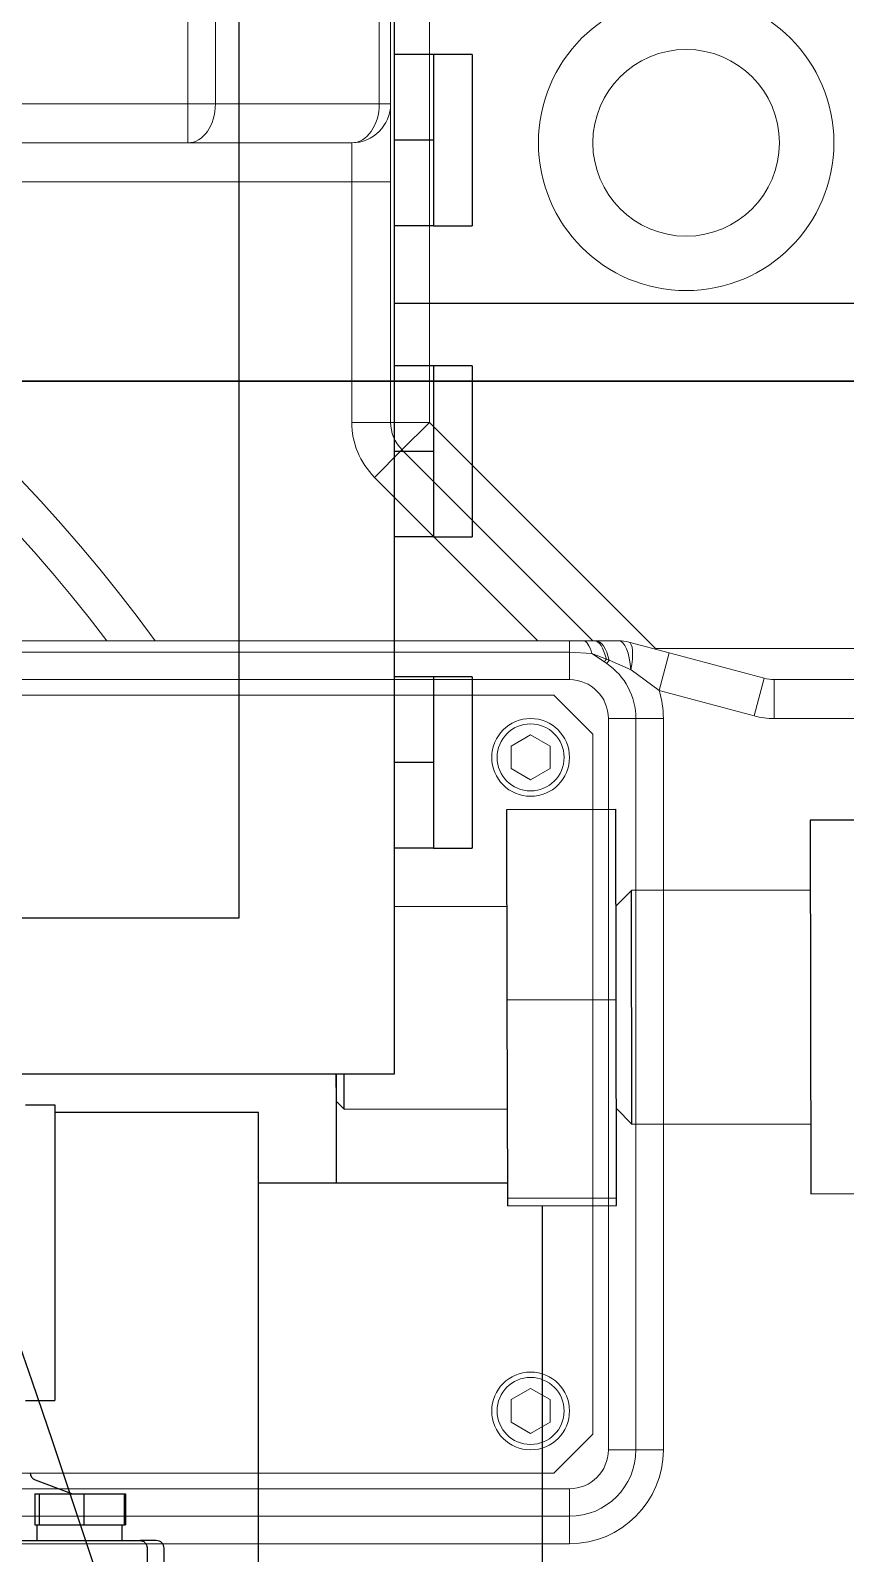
# Model space of a CAD drawing. Header units: millimetres. Extents: x 10462777 to 22643323, y 453826 to 1389191.
# Drawn here: x 11300263.6 to 11300368.4, y 584283.8 to 584479.5 of the extents above; entities that cross this region are included whole.
import ezdxf

# ---------------------------------------------------------------- set-up
doc = ezdxf.new("R2010")
doc.units = ezdxf.units.MM
doc.header["$LTSCALE"] = 200
doc.header["$MEASUREMENT"] = 0
for name, pattern in [('CENTER', [2, 1.25, -0.25, 0.25, -0.25]), ('CENTER2', [1.125, 0.75, -0.125, 0.125, -0.125]), ('PHANTOM', [2.5, 1.25, -0.25, 0.25, -0.25, 0.25, -0.25])]:
    doc.linetypes.add(name, pattern=pattern)
doc.layers.get('0').update_dxf_attribs({"linetype": 'CONTINUOUS'})
for name, color, linetype in [('1', 1, 'CENTER'), ('2', 2, 'CONTINUOUS'), ('205', 4, 'CONTINUOUS'), ('DV1_DEFAULT', 7, 'CONTINUOUS')]:
    doc.layers.add(name, color=color, linetype=linetype)
doc.layers.add('LAYOUT', color=8, linetype='CONTINUOUS', lineweight=25)

# ---------------------------------------------------------------- blocks, each defined once
blk = doc.blocks.new('r710ic')
at = {"layer": 'DV1_DEFAULT', "color": 7, "linetype": 'Continuous', "lineweight": 0}
for p, q in [((271916.37, 104468.7), (271916.37, 104497.63)), ((271920.37, 104483.95), (271920.37, 104494.63)), ((271925.37, 104494.63), (271925.37, 104483.95)), ((271925.37, 104483.95), (271920.37, 104483.95)), ((271916.93, 104470.44), (271920.2, 104482.65)), ((271925.03, 104481.36), (271920.2, 104482.65)), ((271925.03, 104481.36), (271921.76, 104469.15)), ((271915.54, 104465.26), (271916.93, 104470.44)), ((271921.76, 104469.15), (271916.93, 104470.44)), ((271887.3, 104439.63), (271916.37, 104468.7)), ((271921.76, 104469.15), (271919.13, 104465.54)), ((271925.37, 104469.7), (271925.37, 104466.16)), ((271925.37, 104469.7), (272019.37, 104469.7)), ((272019.37, 104469.7), (272019.37, 104466.16)), ((271919.13, 104465.54), (271917.88, 104462.72)), ((272019.37, 104466.16), (271925.37, 104466.16)), ((271925.37, 104462.63), (271925.37, 104466.16)), ((272019.37, 104466.16), (272019.37, 104462.63)), ((271915.37, 104461.03), (271915.37, 104463.97)), ((271917.73, 104462.37), (271917.03, 104460.52)), ((271917.88, 104462.72), (271917.73, 104462.37)), ((271917.88, 104462.72), (271918.31, 104462.43)), ((271918.31, 104462.43), (271918.1, 104462.11)), ((271925.37, 104462.63), (272019.37, 104462.63)), ((271890.83, 104436.09), (271915.37, 104460.63)), ((271915.37, 104460.77), (271915.37, 104461.03)), ((271915.37, 104459.36), (271915.37, 104460.77)), ((271917.03, 104460.52), (271916.83, 104457.63)), ((271918.1, 104462.11), (271917.03, 104460.52)), ((271927.37, 104460.63), (271922.37, 104455.63)), ((272017.37, 104460.63), (271927.37, 104460.63)), ((272022.37, 104455.63), (272017.37, 104460.63)), ((271915.37, 104457.63), (271915.37, 104459.36)), ((271916.83, 104457.63), (271915.37, 104457.63)), ((271915.37, 104337.63), (271915.37, 104457.63)), ((271920.37, 104457.63), (271916.83, 104457.63)), ((271916.83, 104457.63), (271916.83, 104337.63)), ((271920.37, 104337.63), (271920.37, 104457.63)), ((272027.9, 104457.63), (272024.37, 104457.63)), ((272024.37, 104457.63), (272024.37, 104337.63)), ((272027.9, 104337.63), (272027.9, 104457.63)), ((272031.44, 104457.63), (272027.9, 104457.63)), ((272031.44, 104457.63), (272031.44, 104337.63)), ((271922.37, 104455.63), (271922.37, 104339.63)), ((271928.92, 104455.13), (271927.48, 104452.63)), ((271931.81, 104455.13), (271928.92, 104455.13)), ((271933.25, 104452.63), (271931.81, 104455.13)), ((272012.92, 104455.13), (272011.48, 104452.63)), ((272015.81, 104455.13), (272012.92, 104455.13)), ((272017.25, 104452.63), (272015.81, 104455.13)), ((272022.37, 104339.63), (272022.37, 104455.63)), ((271915.37, 104453.56), (271894.37, 104432.56)), ((271927.48, 104452.63), (271928.92, 104450.13)), ((271931.81, 104450.13), (271933.25, 104452.63)), ((272011.48, 104452.63), (272012.92, 104450.13)), ((272015.81, 104450.13), (272017.25, 104452.63)), ((271928.92, 104450.13), (271931.81, 104450.13)), ((272012.92, 104450.13), (272015.81, 104450.13)), ((271818.37, 104439.63), (271887.3, 104439.63)), ((271887.3, 104439.63), (271890.83, 104436.09)), ((271887.3, 104439.63), (271887.3, 104434.63)), ((271894.37, 104432.56), (271890.83, 104436.09)), ((271756.37, 104434.63), (271846.37, 104434.63)), ((271846.37, 104433.16), (271756.37, 104433.16)), ((271846.37, 104433.16), (271846.37, 104434.63)), ((271856.37, 104434.63), (271846.37, 104434.63)), ((271846.37, 104412.09), (271846.37, 104433.16)), ((271856.37, 104429.63), (271856.37, 104434.63)), ((271856.37, 104434.63), (271887.3, 104434.63)), ((271887.3, 104429.63), (271887.3, 104434.63)), ((271856.37, 104429.63), (271851.37, 104429.63)), ((271851.37, 104429.63), (271851.37, 104408.56)), ((271887.3, 104429.63), (271856.37, 104429.63)), ((271856.37, 104429.63), (271856.37, 104338.19)), ((271731.37, 104412.09), (271846.37, 104412.09)), ((271846.37, 104412.09), (271846.37, 104408.56)), ((271846.37, 104408.56), (271731.37, 104408.56)), ((271851.37, 104408.56), (271846.37, 104408.56)), ((271846.37, 104318.33), (271846.37, 104408.56)), ((271851.37, 104408.56), (271851.37, 104328.9))]:
    blk.add_line(p, q, dxfattribs=at)
at = {"layer": 'DV1_DEFAULT', "color": 3, "linetype": 'CENTER2', "lineweight": 0}
blk.add_circle((272041.37, 104232.63), 367.64, dxfattribs=at)
at = {"layer": 'DV1_DEFAULT', "color": 7, "linetype": 'Continuous', "lineweight": 0}
for centre, radius in [((271851.37, 104472.63), 19), ((271851.37, 104472.63), 12), ((271930.37, 104452.63), 5), ((271930.37, 104452.63), 4.31), ((272014.37, 104452.63), 5), ((272014.37, 104452.63), 4.31)]:
    blk.add_circle(centre, radius, dxfattribs=at)
for centre, radius, start, end in [((271915.37, 104483.95), 5, 345, 0), ((271915.37, 104483.95), 10, 345, 0), ((271925.37, 104457.63), 12.07, 90, 107.4168), ((272019.37, 104457.63), 12.07, 0, 90), ((271920.37, 104463.97), 5, 165, 180), ((271925.37, 104457.63), 8.54, 90, 145.7667), ((272019.37, 104457.63), 8.54, 0, 90), ((271925.37, 104457.63), 5, 90, 180), ((272019.37, 104457.63), 5, 0, 90), ((271887.3, 104439.63), 5, 270, 315), ((271846.37, 104429.63), 5, 0, 90), ((271887.3, 104439.63), 10, 270, 315), ((272041.37, 104232.63), 213, 126.267, 191.5222), ((272041.37, 104232.63), 208, 127.2842, 190.912)]:
    blk.add_arc(centre, radius, start, end, dxfattribs=at)
for centre, major_axis, ratio, start_param, end_param in [((271920.37, 104463.97), (5, 0), 0.323809, 1.820757, 3.141593), ((271920.37, 104463.97), (4.83, -1.29), 0.252311, 1.896674, 3.141593), ((271920.37, 104461.03), (5, 0), 0.390746, 2.092064, 3.141593), ((271920.37, 104460.77), (5, 0), 0.376295, 2.127065, 3.141593), ((271915.09, 104463.97), (4.17, -2.76), 0.030919, 0.785877, 0.906238), ((271920.37, 104459.36), (5, 0), 0.311004, 2.302551, 3.141593), ((271846.37, 104429.63), (-5, 0), 0.707107, 3.141593, 4.712389), ((271846.37, 104408.56), (-5, 0), 0.707107, 3.141593, 4.712389)]:
    blk.add_ellipse(centre, major_axis=major_axis, ratio=ratio, start_param=start_param, end_param=end_param, dxfattribs=at)
at = {"layer": 'LAYOUT', "color": 3}
blk.add_circle((272041.37, 104232.63), 2050.12, dxfattribs=at)
blk = doc.blocks.new('A$C7DA30AB0')
at = {"layer": 'LAYOUT', "color": 6, "linetype": 'PHANTOM'}
blk.add_circle((3030.45, 3025.99, 0), 2693.02, dxfattribs=at)

msp = doc.modelspace()

# ---------------------------------------------------------------- linework, layer by layer
at = {"layer": '1', "color": 124, "linetype": 'Continuous'}
for p, q in [((11300389.02012, 584444.43833, 0), (11300310.36522, 584444.43833, 0)), ((11300303.04771, 584341.73464, 0), (11300302.86896, 584341.73464, 0))]:
    msp.add_line(p, q, dxfattribs=at)
at = {"layer": '1', "color": 252, "linetype": 'Continuous'}
msp.add_line((11300302.87505, 584345.43693, 0), (11300302.87505, 584331.43673, 0), dxfattribs=at)
at = {"layer": '2', "color": 172, "linetype": 'Continuous'}
for p, q in [((11300142.87278, 584434.43819, 0), (11300310.96133, 584434.43819, 0)), ((11300422.87676, 584434.43819, 0), (11300254.78821, 584434.43819, 0)), ((11300422.87676, 584434.43819, 0), (11300310.96133, 584434.43819, 0))]:
    msp.add_line(p, q, dxfattribs=at)
at = {"layer": '2', "color": 95, "linetype": 'Continuous'}
for p, q in [((11300172.87321, 584434.43819, 0), (11300291.84895, 584434.43819, 0)), ((11300273.90059, 584434.43819, 0), (11300246.71097, 584434.43819, 0)), ((11300392.87633, 584434.43819, 0), (11300273.90059, 584434.43819, 0)), ((11300291.84895, 584434.43819, 0), (11300319.03857, 584434.43819, 0)), ((11300319.03857, 584434.43819, 0), (11300420.06595, 584434.43819, 0))]:
    msp.add_line(p, q, dxfattribs=at)
at = {"layer": '205', "color": 252, "linetype": 'Continuous'}
for p, q in [((11300290.37488, 584595.44048, 0), (11300290.37488, 584365.43721, 0)), ((11300310.37516, 584345.43693, 0), (11300310.37516, 584595.44048, 0)), ((11300315.37523, 584476.43879, 0), (11300310.37516, 584476.43879, 0)), ((11300315.37523, 584476.43879, 0), (11300315.37523, 584470.93871, 0)), ((11300320.3753, 584476.43879, 0), (11300315.37523, 584476.43879, 0)), ((11300320.3753, 584476.43879, 0), (11300320.3753, 584465.43863, 0)), ((11300315.37523, 584470.93871, 0), (11300315.37523, 584465.43863, 0)), ((11300315.37523, 584465.43863, 0), (11300310.37516, 584465.43863, 0)), ((11300315.37523, 584465.43863, 0), (11300315.37523, 584459.93855, 0)), ((11300320.3753, 584465.43863, 0), (11300320.3753, 584454.43847, 0)), ((11300315.37523, 584459.93855, 0), (11300315.37523, 584454.43847, 0)), ((11300315.37523, 584454.43847, 0), (11300310.37516, 584454.43847, 0)), ((11300315.37523, 584454.43847, 0), (11300320.3753, 584454.43847, 0)), ((11300315.37523, 584436.43822, 0), (11300310.37516, 584436.43822, 0)), ((11300315.37523, 584436.43822, 0), (11300315.37523, 584430.93814, 0)), ((11300320.3753, 584436.43822, 0), (11300315.37523, 584436.43822, 0)), ((11300320.3753, 584436.43822, 0), (11300320.3753, 584425.43806, 0)), ((11300315.37523, 584430.93814, 0), (11300315.37523, 584425.43806, 0)), ((11300315.37523, 584425.43806, 0), (11300310.37516, 584425.43806, 0)), ((11300315.37523, 584425.43806, 0), (11300315.37523, 584419.93798, 0)), ((11300320.3753, 584425.43806, 0), (11300320.3753, 584414.43791, 0)), ((11300315.37523, 584419.93798, 0), (11300315.37523, 584414.43791, 0)), ((11300315.37523, 584414.43791, 0), (11300310.37516, 584414.43791, 0)), ((11300315.37523, 584414.43791, 0), (11300320.3753, 584414.43791, 0)), ((11300315.37523, 584396.43765, 0), (11300310.37516, 584396.43765, 0)), ((11300315.37523, 584396.43765, 0), (11300315.37523, 584390.93757, 0)), ((11300320.3753, 584396.43765, 0), (11300315.37523, 584396.43765, 0)), ((11300320.3753, 584396.43765, 0), (11300320.3753, 584385.43749, 0)), ((11300315.37523, 584390.93757, 0), (11300315.37523, 584385.43749, 0)), ((11300315.37523, 584385.43749, 0), (11300310.37516, 584385.43749, 0)), ((11300315.37523, 584385.43749, 0), (11300315.37523, 584379.93742, 0)), ((11300320.3753, 584385.43749, 0), (11300320.3753, 584374.43734, 0)), ((11300315.37523, 584379.93742, 0), (11300315.37523, 584374.43734, 0)), ((11300324.82233, 584379.41915, 0), (11300338.8225, 584379.44858, 0)), ((11300324.8738, 584354.93054, 0), (11300324.82233, 584379.41915, 0)), ((11300338.87397, 584354.95997, 0), (11300338.8225, 584379.44858, 0)), ((11300381.82613, 584378.05689, 0), (11300363.82591, 584378.01906, 0)), ((11300363.82591, 584378.01906, 0), (11300363.92681, 584330.01848, 0)), ((11300315.37523, 584374.43734, 0), (11300310.37516, 584374.43734, 0)), ((11300315.37523, 584374.43734, 0), (11300320.3753, 584374.43734, 0)), ((11300340.84456, 584368.97061, 0), (11300338.84874, 584366.96638, 0)), ((11300363.84483, 584369.01895, 0), (11300340.84456, 584368.97061, 0)), ((11300340.90761, 584338.97025, 0), (11300340.84456, 584368.97061, 0)), ((11300324.84857, 584366.93695, 0), (11300310.37535, 584366.90653, 0)), ((11300290.37488, 584365.43721, 0), (11299930.36976, 584365.43721, 0)), ((11300324.8738, 584354.93054, 0), (11300338.87397, 584354.95997, 0)), ((11300324.92737, 584329.44819, 0), (11300324.8738, 584354.93054, 0)), ((11300338.92753, 584329.47761, 0), (11300338.87397, 584354.95997, 0)), ((11300257.06159, 584345.43693, 0), (11300310.37516, 584345.43693, 0)), ((11300302.90085, 584341.89041, 0), (11300302.8934, 584345.43772, 0)), ((11300303.90297, 584340.8925, 0), (11300303.89341, 584345.43712, 0)), ((11300262.94207, 584341.43687, 0), (11300266.57827, 584341.43687, 0)), ((11300266.57827, 584341.43687, 0), (11300266.71344, 584341.43687, 0)), ((11300266.71238, 584341.43687, 0), (11300266.71238, 584303.43633, 0)), ((11300302.90085, 584341.89041, 0), (11300303.90297, 584340.8925, 0)), ((11300292.87491, 584340.43686, 0), (11300266.71204, 584340.43686, 0)), ((11300292.87491, 584230.43529, 0), (11300292.87491, 584340.43686, 0)), ((11300303.90297, 584340.8925, 0), (11300324.90267, 584340.93664, 0)), ((11300338.90339, 584340.96607, 0), (11300340.90761, 584338.97025, 0)), ((11300340.90761, 584338.97025, 0), (11300363.90789, 584339.01859, 0)), ((11300292.87296, 584331.43673, 0), (11300324.92224, 584331.43673, 0)), ((11300324.92737, 584329.44819, 0), (11300338.92753, 584329.47761, 0)), ((11300324.92945, 584328.45444, 0), (11300324.92737, 584329.44819, 0)), ((11300338.92962, 584328.48386, 0), (11300338.92753, 584329.47761, 0)), ((11300363.92681, 584330.01848, 0), (11300381.92702, 584330.05632, 0)), ((11300324.92945, 584328.45444, 0), (11300338.92962, 584328.48386, 0)), ((11300329.37543, 584328.46325, 0), (11300329.37543, 584281.43602, 0)), ((11300262.94207, 584303.43633, 0), (11300266.57827, 584303.43633, 0)), ((11300266.57827, 584303.43633, 0), (11300266.71344, 584303.43633, 0)), ((11300268.89475, 584291.43616, 0), (11300264.21023, 584293.19286, 0)), ((11300264.12551, 584291.43616, 0), (11300264.12551, 584287.4361, 0)), ((11300264.12551, 584291.43616, 0), (11300264.66297, 584291.43616, 0)), ((11300264.66297, 584291.43616, 0), (11300264.66297, 584287.4361, 0)), ((11300264.66297, 584291.43616, 0), (11300270.41204, 584291.43616, 0)), ((11300270.41204, 584291.43616, 0), (11300275.62366, 584291.43616, 0)), ((11300270.41204, 584291.43616, 0), (11300270.41204, 584287.4361, 0)), ((11300275.62363, 584291.43616, 0), (11300275.80226, 584291.43616, 0)), ((11300275.62366, 584291.43616, 0), (11300275.62366, 584287.4361, 0)), ((11300275.80226, 584291.43616, 0), (11300275.80226, 584287.4361, 0)), ((11300264.12551, 584287.4361, 0), (11300264.39424, 584287.4361, 0)), ((11300264.37451, 584287.4361, 0), (11300264.37451, 584285.43607, 0)), ((11300264.39424, 584287.4361, 0), (11300264.66297, 584287.4361, 0)), ((11300264.66297, 584287.4361, 0), (11300267.5375, 584287.4361, 0)), ((11300267.5375, 584287.4361, 0), (11300270.41204, 584287.4361, 0)), ((11300270.41204, 584287.4361, 0), (11300273.01785, 584287.4361, 0)), ((11300273.01785, 584287.4361, 0), (11300275.62366, 584287.4361, 0)), ((11300275.37466, 584285.43607, 0), (11300275.37466, 584287.4361, 0)), ((11300275.62363, 584287.4361, 0), (11300275.80226, 584287.4361, 0)), ((11300219.44214, 584285.43607, 0), (11300277.68012, 584285.43607, 0)), ((11300279.74842, 584285.43607, 0), (11300277.68012, 584285.43607, 0)), ((11300278.56156, 584284.43606, 0), (11300278.56156, 584278.43597, 0)), ((11300280.74844, 584278.43597, 0), (11300280.74844, 584284.43606, 0))]:
    msp.add_line(p, q, dxfattribs=at)
at = {"layer": '205', "color": 252, "linetype": 'Continuous', "extrusion": (0, 0, -1)}
msp.add_arc((-11300264.56136, 584294.1292, 0), 1.00001, 290.5560452, 0, dxfattribs=at)
at = {"layer": '205', "color": 252, "linetype": 'Continuous'}
msp.add_arc((11300279.74842, 584284.43606, 0), 1.00001, 0, 90, dxfattribs=at)
msp.add_open_spline([(11300277.68012, 584285.43607, 0), (11300277.78281, 584285.43607, 0), (11300277.8856, 584285.416, 0), (11300278.08463, 584285.33285, 0), (11300278.17844, 584285.27122, 0), (11300278.349, 584285.10034, 0), (11300278.42391, 584284.99134, 0), (11300278.53044, 584284.73526, 0), (11300278.56156, 584284.58769, 0), (11300278.56156, 584284.43606, 0)], degree=3, knots=[0, 0, 0, 0, 0.25, 0.25, 0.5, 0.5, 0.75, 0.75, 1, 1, 1, 1], dxfattribs=at)

# ---------------------------------------------------------------- block references
at = {"ltscale": 10}
msp.add_blockref('A$C7DA30AB0', (11294684.4077, 580408.4363, 0), dxfattribs=at)
at = {"layer": 'LAYOUT', "color": 2, "rotation": 270}
msp.add_blockref('r710ic', (11195875.24796, 856316.46559, 0), dxfattribs=at)

doc.saveas('drawing.dxf')
